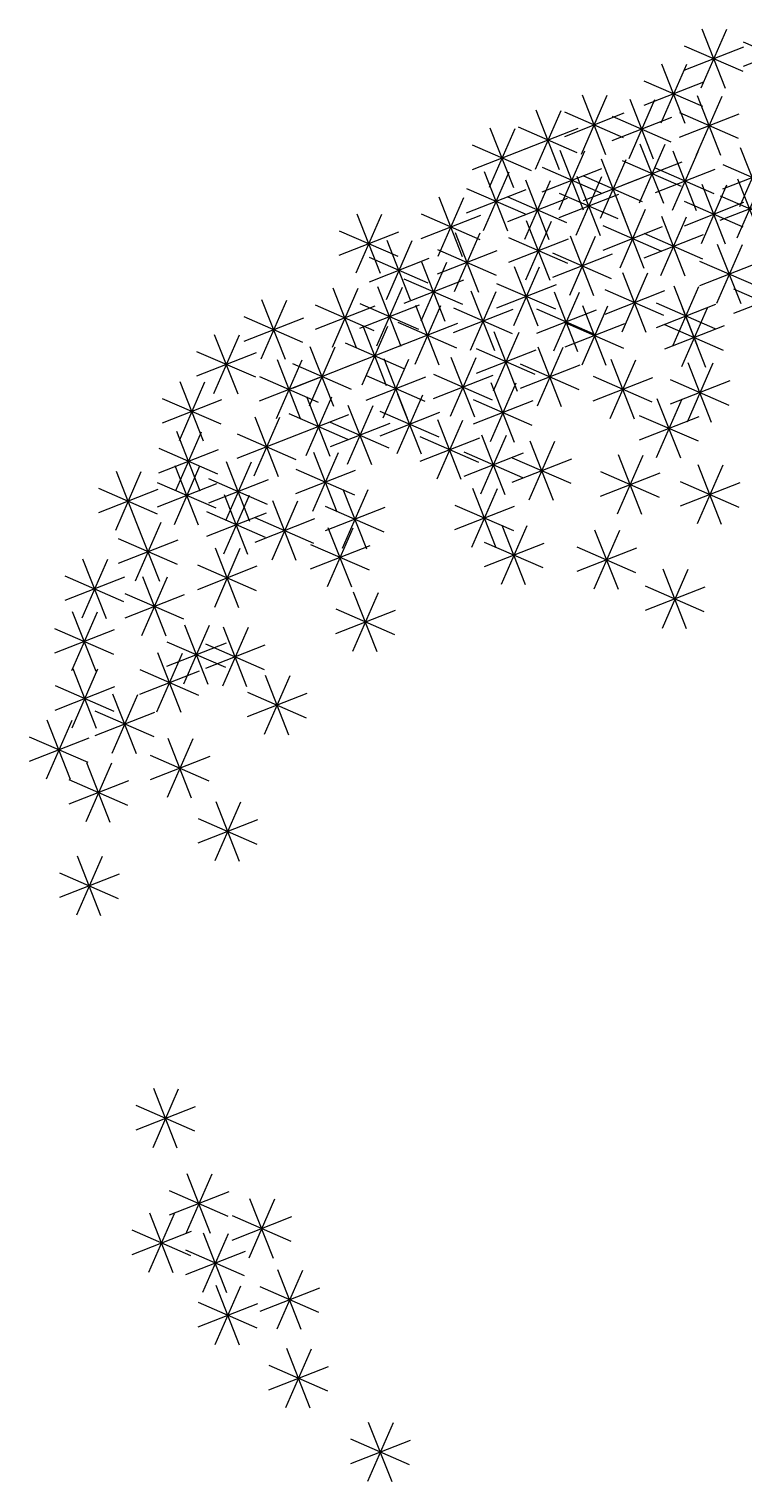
# Model space of a CAD drawing. Header units: millimetres. Extents: x 577 to 2337, y 236 to 943.
# Drawn here: x 823.141 to 823.611, y 690.727 to 691.682 of the extents above; entities that cross this region are included whole.
import ezdxf

# ---------------------------------------------------------------- set-up
doc = ezdxf.new("R2010")
doc.units = ezdxf.units.MM
doc.header["$LTSCALE"] = 0.01
doc.layers.add('06-Furn', color=4, linetype='Continuous')

# ---------------------------------------------------------------- blocks, each defined once
blk = doc.blocks.new('dj')
at = {"layer": '06-Furn', "color": 94}
for p, q in [((857.45687, 717.4943), (857.44002, 717.4557)), ((857.45613, 717.45543), (857.44077, 717.49461)), ((857.46804, 717.4827), (857.42886, 717.46733)), ((857.46773, 717.4666), (857.42916, 717.48344)), ((857.50695, 717.48532), (857.46777, 717.46995)), ((857.50665, 717.46922), (857.46808, 717.48606)), ((857.43049, 717.47131), (857.41363, 717.43271)), ((857.42975, 717.43244), (857.41438, 717.47162)), ((857.44166, 717.45971), (857.40248, 717.44434)), ((857.44135, 717.44361), (857.40278, 717.46045)), ((857.37825, 717.45082), (857.3614, 717.41223)), ((857.37751, 717.41195), (857.36215, 717.45113)), ((857.45379, 717.45031), (857.43694, 717.41172)), ((857.45305, 717.41144), (857.43769, 717.45062)), ((857.34784, 717.44089), (857.33099, 717.40229)), ((857.3471, 717.40202), (857.33174, 717.4412)), ((857.40949, 717.44801), (857.39264, 717.40941)), ((857.40875, 717.40913), (857.39339, 717.44831)), ((857.38942, 717.43922), (857.35024, 717.42386)), ((857.38911, 717.42312), (857.35054, 717.43996)), ((857.42066, 717.43641), (857.38148, 717.42104)), ((857.42035, 717.4203), (857.38178, 717.43714)), ((857.46496, 717.43871), (857.42578, 717.42335)), ((857.46465, 717.42261), (857.42609, 717.43945)), ((857.31769, 717.42906), (857.30084, 717.39047)), ((857.31695, 717.39019), (857.30158, 717.42937)), ((857.35901, 717.42929), (857.31983, 717.41392)), ((857.35871, 717.41319), (857.32014, 717.43003)), ((857.32886, 717.41746), (857.28968, 717.4021)), ((857.32855, 717.40136), (857.28998, 717.4182)), ((857.36349, 717.41438), (857.34664, 717.37578)), ((857.36275, 717.3755), (857.34739, 717.41468)), ((857.41626, 717.41875), (857.39941, 717.38015)), ((857.41553, 717.37987), (857.40016, 717.41905)), ((857.43791, 717.41395), (857.42106, 717.37535)), ((857.43718, 717.37508), (857.42181, 717.41426)), ((857.48221, 717.41626), (857.46536, 717.37766)), ((857.48148, 717.37738), (857.46611, 717.41656)), ((857.37466, 717.40277), (857.33548, 717.38741)), ((857.37436, 717.38667), (857.33579, 717.40351)), ((857.39066, 717.4087), (857.37381, 717.37011)), ((857.38992, 717.36983), (857.37456, 717.40901)), ((857.42743, 717.40714), (857.38825, 717.39178)), ((857.42713, 717.39104), (857.38856, 717.40788)), ((857.44908, 717.40235), (857.40991, 717.38698)), ((857.44878, 717.38625), (857.41021, 717.40309)), ((857.49338, 717.40466), (857.45421, 717.38929)), ((857.49308, 717.38855), (857.45451, 717.40539)), ((857.31377, 717.40055), (857.29692, 717.36196)), ((857.31303, 717.36168), (857.29767, 717.40086)), ((857.34094, 717.39488), (857.32409, 717.35628)), ((857.3402, 717.35601), (857.32484, 717.39519)), ((857.37471, 717.39748), (857.35786, 717.35888)), ((857.37398, 717.35861), (857.35861, 717.39779)), ((857.40183, 717.3971), (857.36265, 717.38174)), ((857.40153, 717.381), (857.36296, 717.39784)), ((857.48046, 717.39565), (857.46361, 717.35706)), ((857.47972, 717.35678), (857.46436, 717.39596)), ((857.28402, 717.38373), (857.26717, 717.34513)), ((857.28328, 717.34485), (857.26791, 717.38403)), ((857.32494, 717.38895), (857.28576, 717.37359)), ((857.32464, 717.37285), (857.28607, 717.38969)), ((857.35211, 717.38328), (857.31293, 717.36791)), ((857.35181, 717.36718), (857.31324, 717.38402)), ((857.38588, 717.38588), (857.3467, 717.37051)), ((857.38558, 717.36978), (857.34701, 717.38661)), ((857.45691, 717.3921), (857.44006, 717.3535)), ((857.45617, 717.35322), (857.44081, 717.3924)), ((857.49163, 717.38405), (857.45245, 717.36869)), ((857.49133, 717.36795), (857.45276, 717.38479)), ((857.40345, 717.3761), (857.3866, 717.3375)), ((857.40271, 717.33722), (857.38735, 717.3764)), ((857.46808, 717.38049), (857.4289, 717.36513)), ((857.46778, 717.36439), (857.42921, 717.38123)), ((857.23016, 717.37273), (857.21331, 717.33413)), ((857.22942, 717.33385), (857.21405, 717.37303)), ((857.29519, 717.37213), (857.25601, 717.35676)), ((857.29488, 717.35602), (857.25631, 717.37286)), ((857.34158, 717.36816), (857.32472, 717.32956)), ((857.34084, 717.32928), (857.32547, 717.36846)), ((857.41462, 717.3645), (857.37544, 717.34913)), ((857.41431, 717.34839), (857.37575, 717.36523)), ((857.43038, 717.37104), (857.41353, 717.33244)), ((857.42964, 717.33217), (857.41427, 717.37135)), ((857.24133, 717.36113), (857.20215, 717.34576)), ((857.24102, 717.34502), (857.20245, 717.36186)), ((857.24996, 717.3553), (857.23311, 717.3167)), ((857.24922, 717.31643), (857.23386, 717.35561)), ((857.29472, 717.36043), (857.27787, 717.32183)), ((857.29398, 717.32155), (857.27862, 717.36073)), ((857.35275, 717.35656), (857.31357, 717.34119)), ((857.35244, 717.34045), (857.31387, 717.35729)), ((857.37043, 717.35818), (857.35358, 717.31958)), ((857.3697, 717.31931), (857.35433, 717.35848)), ((857.44155, 717.35944), (857.40237, 717.34407)), ((857.44124, 717.34334), (857.40267, 717.36018)), ((857.30589, 717.34882), (857.26671, 717.33346)), ((857.30558, 717.33272), (857.26701, 717.34956)), ((857.3816, 717.34658), (857.34243, 717.33121)), ((857.3813, 717.33048), (857.34273, 717.34731)), ((857.46708, 717.35278), (857.45023, 717.31418)), ((857.46634, 717.31391), (857.45098, 717.35309)), ((857.26113, 717.3437), (857.22195, 717.32833)), ((857.26082, 717.3276), (857.22226, 717.34444)), ((857.27273, 717.34116), (857.25588, 717.30256)), ((857.272, 717.30228), (857.25663, 717.34146)), ((857.33368, 717.33808), (857.31683, 717.29949)), ((857.33294, 717.29921), (857.31757, 717.33839)), ((857.47825, 717.34118), (857.43907, 717.32581)), ((857.47794, 717.32508), (857.43937, 717.34192)), ((857.28391, 717.32956), (857.24473, 717.31419)), ((857.2836, 717.31345), (857.24503, 717.33029)), ((857.34485, 717.32648), (857.30567, 717.31112)), ((857.34454, 717.31038), (857.30597, 717.32722)), ((857.40484, 717.33405), (857.38799, 717.29545)), ((857.40411, 717.29518), (857.38874, 717.33436)), ((857.16689, 717.27738), (857.15152, 717.31656)), ((857.21448, 717.32399), (857.19763, 717.28539)), ((857.21374, 717.28511), (857.19838, 717.32429)), ((857.2437, 717.3248), (857.22685, 717.2862)), ((857.24297, 717.28593), (857.2276, 717.32511)), ((857.30521, 717.32195), (857.28836, 717.28335)), ((857.30448, 717.28308), (857.28911, 717.32226)), ((857.35991, 717.3214), (857.34306, 717.2828)), ((857.35918, 717.28253), (857.34381, 717.3217)), ((857.41601, 717.32245), (857.37683, 717.30708)), ((857.41571, 717.30635), (857.37714, 717.32319)), ((857.43849, 717.32524), (857.42164, 717.28665)), ((857.43776, 717.28637), (857.42239, 717.32555)), ((857.5005, 717.32293), (857.46132, 717.30757)), ((857.5002, 717.30683), (857.46163, 717.32367)), ((857.16762, 717.31626), (857.15077, 717.27766)), ((857.22565, 717.31239), (857.18647, 717.29702)), ((857.22535, 717.29628), (857.18678, 717.31312)), ((857.25487, 717.3132), (857.21569, 717.29783)), ((857.25457, 717.2971), (857.216, 717.31393)), ((857.26882, 717.31265), (857.25197, 717.27405)), ((857.26808, 717.27377), (857.25272, 717.31295)), ((857.31638, 717.31035), (857.2772, 717.29498)), ((857.31608, 717.29425), (857.27751, 717.31108)), ((857.37108, 717.3098), (857.33191, 717.29443)), ((857.37078, 717.2937), (857.33221, 717.31053)), ((857.37855, 717.31238), (857.3617, 717.27378)), ((857.37781, 717.27351), (857.36245, 717.31269)), ((857.44966, 717.31364), (857.41048, 717.29828)), ((857.44936, 717.29754), (857.41079, 717.31438)), ((857.44404, 717.31109), (857.42719, 717.2725)), ((857.44331, 717.27222), (857.42794, 717.3114)), ((857.17879, 717.30466), (857.13961, 717.28929)), ((857.17849, 717.28855), (857.13992, 717.30539)), ((857.23411, 717.29903), (857.21726, 717.26044)), ((857.23338, 717.26016), (857.21801, 717.29934)), ((857.27999, 717.30104), (857.24081, 717.28568)), ((857.27968, 717.28494), (857.24112, 717.30178)), ((857.38972, 717.30078), (857.35054, 717.28541)), ((857.38941, 717.28468), (857.35085, 717.30152)), ((857.45521, 717.29949), (857.41603, 717.28413)), ((857.45491, 717.28339), (857.41634, 717.30023)), ((857.13654, 717.29342), (857.11969, 717.25482)), ((857.1358, 717.25454), (857.12044, 717.29372)), ((857.24498, 717.27133), (857.20641, 717.28817)), ((857.32029, 717.29521), (857.30344, 717.25661)), ((857.31956, 717.25634), (857.30419, 717.29552)), ((857.14771, 717.28182), (857.10853, 717.26645)), ((857.1474, 717.26571), (857.10883, 717.28255)), ((857.19941, 717.28542), (857.18256, 717.24682)), ((857.19867, 717.24655), (857.18331, 717.28573)), ((857.24528, 717.28743), (857.20611, 717.27207)), ((857.29207, 717.27846), (857.27522, 717.23987)), ((857.29134, 717.23959), (857.27597, 717.27877)), ((857.33147, 717.28361), (857.29229, 717.26824)), ((857.33116, 717.26751), (857.29259, 717.28435)), ((857.34915, 717.28523), (857.3323, 717.24664)), ((857.34842, 717.24636), (857.33305, 717.28554)), ((857.17779, 717.27694), (857.16094, 717.23835)), ((857.17705, 717.23807), (857.16169, 717.27725)), ((857.21058, 717.27382), (857.1714, 717.25845)), ((857.21028, 717.25772), (857.17171, 717.27456)), ((857.24784, 717.27744), (857.23098, 717.23884)), ((857.2471, 717.23857), (857.23173, 717.27775)), ((857.36032, 717.27363), (857.32115, 717.25827)), ((857.36002, 717.25753), (857.32145, 717.27437)), ((857.39701, 717.27703), (857.38016, 717.23843)), ((857.39627, 717.23816), (857.38091, 717.27733)), ((857.44773, 717.27492), (857.43088, 717.23632)), ((857.44699, 717.23604), (857.43163, 717.27522)), ((857.11386, 717.26252), (857.09701, 717.22392)), ((857.11313, 717.22365), (857.09776, 717.26282)), ((857.18896, 717.26534), (857.14978, 717.24998)), ((857.18866, 717.24924), (857.15009, 717.26608)), ((857.25901, 717.26584), (857.21983, 717.25047)), ((857.2587, 717.24974), (857.22013, 717.26657)), ((857.30324, 717.26686), (857.26406, 717.2515)), ((857.30294, 717.25076), (857.26437, 717.2676)), ((857.31831, 717.26178), (857.30146, 717.22318)), ((857.31757, 717.22291), (857.30221, 717.26208)), ((857.40818, 717.26543), (857.369, 717.25006)), ((857.40788, 717.24933), (857.36931, 717.26616)), ((857.4589, 717.26331), (857.41972, 717.24795)), ((857.45859, 717.24721), (857.42003, 717.26405)), ((857.12503, 717.25092), (857.08586, 717.23555)), ((857.12473, 717.23482), (857.08616, 717.25165)), ((857.19718, 717.2526), (857.18033, 717.21401)), ((857.19645, 717.21373), (857.18108, 717.25291)), ((857.257, 717.25406), (857.24015, 717.21546)), ((857.25627, 717.21519), (857.2409, 717.25437)), ((857.32948, 717.25018), (857.2903, 717.23481)), ((857.32917, 717.23408), (857.29061, 717.25091)), ((857.42744, 717.25134), (857.41059, 717.21274)), ((857.4267, 717.21247), (857.41133, 717.25164)), ((857.20835, 717.241), (857.16917, 717.22564)), ((857.20805, 717.2249), (857.16948, 717.24174)), ((857.22435, 717.24693), (857.2075, 717.20834)), ((857.22362, 717.20806), (857.20825, 717.24724)), ((857.26817, 717.24246), (857.229, 717.22709)), ((857.26787, 717.22636), (857.2293, 717.2432)), ((857.4383, 717.22364), (857.39973, 717.24047)), ((857.16305, 717.23922), (857.1462, 717.20062)), ((857.16231, 717.20034), (857.14695, 717.23952)), ((857.23552, 717.23533), (857.19634, 717.21997)), ((857.23522, 717.21923), (857.19665, 717.23607)), ((857.28324, 717.23738), (857.26639, 717.19878)), ((857.28251, 717.1985), (857.26714, 717.23768)), ((857.43861, 717.23974), (857.39943, 717.22437)), ((857.11164, 717.2297), (857.09479, 717.1911)), ((857.1109, 717.19083), (857.09554, 717.23001)), ((857.17422, 717.22762), (857.13504, 717.21225)), ((857.17391, 717.21151), (857.13534, 717.22835)), ((857.29441, 717.22578), (857.25523, 717.21041)), ((857.29411, 717.20967), (857.25554, 717.22651)), ((857.3121, 717.2274), (857.29525, 717.1888)), ((857.31136, 717.18853), (857.296, 717.2277)), ((857.34382, 717.22351), (857.32697, 717.18492)), ((857.34308, 717.18464), (857.32772, 717.22382)), ((857.12281, 717.2181), (857.08363, 717.20273)), ((857.1225, 717.202), (857.08393, 717.21884)), ((857.20168, 717.21604), (857.18483, 717.17744)), ((857.20094, 717.17716), (857.18558, 717.21634)), ((857.32327, 717.2158), (857.28409, 717.20043)), ((857.32297, 717.1997), (857.2844, 717.21653)), ((857.35499, 717.21191), (857.31581, 717.19655)), ((857.35469, 717.19581), (857.31612, 717.21265)), ((857.4019, 717.21435), (857.38505, 717.17575)), ((857.40116, 717.17547), (857.3858, 717.21465)), ((857.07202, 717.20351), (857.05517, 717.16492)), ((857.07128, 717.16464), (857.05592, 717.20382)), ((857.11058, 717.20728), (857.09373, 717.16868)), ((857.10985, 717.16841), (857.09448, 717.20759)), ((857.14436, 717.20988), (857.12751, 717.17128)), ((857.14362, 717.17101), (857.12825, 717.21018)), ((857.21285, 717.20443), (857.17367, 717.18907)), ((857.21254, 717.18833), (857.17398, 717.20517)), ((857.41307, 717.20275), (857.37389, 717.18738)), ((857.41277, 717.18665), (857.3742, 717.20348)), ((857.45431, 717.20793), (857.43746, 717.16933)), ((857.45357, 717.16905), (857.43821, 717.20823)), ((857.08288, 717.17581), (857.04432, 717.19265)), ((857.12175, 717.19568), (857.08258, 717.18031)), ((857.12145, 717.17958), (857.08288, 717.19642)), ((857.15553, 717.19828), (857.11635, 717.18291)), ((857.15522, 717.18218), (857.11665, 717.19901)), ((857.30613, 717.1924), (857.28928, 717.15381)), ((857.3054, 717.15353), (857.29003, 717.19271)), ((857.46548, 717.19633), (857.4263, 717.18096)), ((857.46517, 717.18023), (857.4266, 717.19706)), ((857.08319, 717.19191), (857.04401, 717.17655)), ((857.14306, 717.18808), (857.12621, 717.14948)), ((857.14233, 717.1492), (857.12696, 717.18838)), ((857.17478, 717.18419), (857.15793, 717.14559)), ((857.17405, 717.14532), (857.15868, 717.18449)), ((857.22107, 717.1917), (857.20422, 717.1531)), ((857.22034, 717.15282), (857.20497, 717.192)), ((857.15423, 717.17647), (857.11505, 717.16111)), ((857.15393, 717.16037), (857.11536, 717.17721)), ((857.18565, 717.15649), (857.14708, 717.17332)), ((857.23224, 717.1801), (857.19306, 717.16473)), ((857.23194, 717.16399), (857.19337, 717.18083)), ((857.3173, 717.1808), (857.27812, 717.16544)), ((857.317, 717.1647), (857.27843, 717.18154)), ((857.08505, 717.17029), (857.0682, 717.13169)), ((857.08431, 717.13142), (857.06895, 717.1706)), ((857.18595, 717.17259), (857.14677, 717.15722)), ((857.21124, 717.16655), (857.19439, 717.12795)), ((857.21051, 717.12767), (857.19514, 717.16685)), ((857.32552, 717.16807), (857.30867, 717.12947)), ((857.32479, 717.12919), (857.30942, 717.16837)), ((857.38647, 717.16499), (857.36962, 717.1264)), ((857.38573, 717.12612), (857.37036, 717.1653)), ((857.09622, 717.15869), (857.05704, 717.14332)), ((857.09591, 717.14259), (857.05735, 717.15943)), ((857.22241, 717.15494), (857.18323, 717.13958)), ((857.22211, 717.13884), (857.18354, 717.15568)), ((857.33669, 717.15646), (857.29752, 717.1411)), ((857.33639, 717.14036), (857.29782, 717.1572)), ((857.39733, 717.13729), (857.35876, 717.15413)), ((857.04998, 717.14589), (857.03313, 717.10729)), ((857.04925, 717.10702), (857.03388, 717.14619)), ((857.13709, 717.15308), (857.12024, 717.11448)), ((857.13636, 717.11421), (857.12099, 717.15339)), ((857.39764, 717.15339), (857.35846, 717.13803)), ((857.06085, 717.11819), (857.02228, 717.13502)), ((857.14826, 717.14148), (857.10909, 717.12611)), ((857.14796, 717.12538), (857.10939, 717.14222)), ((857.43134, 717.13929), (857.41449, 717.10069)), ((857.4306, 717.10042), (857.41524, 717.1396)), ((857.06115, 717.13429), (857.02197, 717.11892)), ((857.0893, 717.13434), (857.07245, 717.09574)), ((857.08857, 717.09546), (857.0732, 717.13464)), ((857.44251, 717.12769), (857.40333, 717.11232)), ((857.4422, 717.11159), (857.40364, 717.12842)), ((857.10047, 717.12274), (857.0613, 717.10737)), ((857.10017, 717.10663), (857.0616, 717.12347)), ((857.22789, 717.12409), (857.21104, 717.0855)), ((857.22716, 717.08522), (857.21179, 717.1244)), ((857.0432, 717.11129), (857.02635, 717.07269)), ((857.04247, 717.07241), (857.0271, 717.11159)), ((857.23906, 717.11249), (857.19988, 717.09713)), ((857.23876, 717.09639), (857.20019, 717.11323)), ((857.05437, 717.09969), (857.0152, 717.08432)), ((857.05407, 717.08358), (857.0155, 717.10042)), ((857.11687, 717.10256), (857.10002, 717.06396)), ((857.11613, 717.06368), (857.10077, 717.10286)), ((857.14235, 717.10119), (857.1255, 717.06259)), ((857.14161, 717.06232), (857.12625, 717.1015)), ((857.12804, 717.09095), (857.08886, 717.07559)), ((857.12773, 717.07485), (857.08916, 717.09169)), ((857.15352, 717.08959), (857.11434, 717.07422)), ((857.15321, 717.07349), (857.11464, 717.09033)), ((857.09911, 717.08423), (857.08226, 717.04563)), ((857.09837, 717.04536), (857.08301, 717.08454)), ((857.04348, 717.07377), (857.02663, 717.03517)), ((857.04274, 717.0349), (857.02737, 717.07408)), ((857.11028, 717.07263), (857.0711, 717.05726)), ((857.10997, 717.05653), (857.07141, 717.07337)), ((857.16991, 717.06941), (857.15306, 717.03081)), ((857.16918, 717.03054), (857.15381, 717.06971)), ((857.05465, 717.06217), (857.01547, 717.0468)), ((857.05434, 717.04607), (857.01577, 717.0629)), ((857.18078, 717.04171), (857.14221, 717.05854)), ((857.06971, 717.05709), (857.05286, 717.01849)), ((857.06898, 717.01821), (857.05361, 717.05739)), ((857.18108, 717.05781), (857.1419, 717.04244)), ((857.02647, 717.04013), (857.00962, 717.00153)), ((857.02574, 717.00125), (857.01037, 717.04043)), ((857.08088, 717.04548), (857.0417, 717.03012)), ((857.08058, 717.02938), (857.04201, 717.04622)), ((857.03764, 717.02853), (856.99847, 717.01316)), ((857.03734, 717.01242), (856.99877, 717.02926)), ((857.10605, 717.02804), (857.0892, 716.98944)), ((857.10532, 716.98916), (857.08995, 717.02834)), ((857.05259, 717.01204), (857.03574, 716.97344)), ((857.05185, 716.97316), (857.03649, 717.01234)), ((857.11722, 717.01643), (857.07804, 717.00107)), ((857.11692, 717.00033), (857.07835, 717.01717)), ((857.06346, 716.98433), (857.02489, 717.00117)), ((857.06376, 717.00044), (857.02458, 716.98507)), ((857.13748, 716.98641), (857.12063, 716.94781)), ((857.13674, 716.94754), (857.12137, 716.98672)), ((857.14865, 716.97481), (857.10947, 716.95944)), ((857.14834, 716.95871), (857.10977, 716.97555)), ((857.04645, 716.95071), (857.0296, 716.91211)), ((857.04571, 716.91183), (857.03035, 716.95101)), ((857.05762, 716.93911), (857.01844, 716.92374)), ((857.05731, 716.923), (857.01874, 716.93984)), ((857.09655, 716.79786), (857.0797, 716.75926)), ((857.09581, 716.75899), (857.08045, 716.79816)), ((857.10772, 716.78626), (857.06854, 716.77089)), ((857.10742, 716.77016), (857.06885, 716.78699)), ((857.11851, 716.74187), (857.10166, 716.70328)), ((857.11777, 716.703), (857.10241, 716.74218)), ((857.12968, 716.73027), (857.0905, 716.71491)), ((857.12937, 716.71417), (857.0908, 716.73101)), ((857.15976, 716.7254), (857.14291, 716.6868)), ((857.15903, 716.68653), (857.14366, 716.7257)), ((857.0939, 716.7159), (857.07705, 716.6773)), ((857.09317, 716.67702), (857.0778, 716.7162)), ((857.17093, 716.7138), (857.13175, 716.69843)), ((857.17063, 716.6977), (857.13206, 716.71453)), ((857.10507, 716.7043), (857.0659, 716.68893)), ((857.10477, 716.68819), (857.0662, 716.70503)), ((857.12924, 716.70278), (857.11239, 716.66419)), ((857.12851, 716.66391), (857.11314, 716.70309)), ((857.14042, 716.69118), (857.10124, 716.67582)), ((857.14011, 716.67508), (857.10154, 716.69192)), ((857.1781, 716.67864), (857.16125, 716.64004)), ((857.17736, 716.63977), (857.162, 716.67895)), ((857.13748, 716.66839), (857.12063, 716.62979)), ((857.13675, 716.62952), (857.12138, 716.6687)), ((857.18927, 716.66704), (857.15009, 716.65167)), ((857.18897, 716.65094), (857.1504, 716.66778)), ((857.14835, 716.64069), (857.10978, 716.65752)), ((857.14865, 716.65679), (857.10947, 716.64142)), ((857.18392, 716.62698), (857.16707, 716.58838)), ((857.18319, 716.5881), (857.16782, 716.62728)), ((857.19509, 716.61537), (857.15591, 716.60001)), ((857.19479, 716.59927), (857.15622, 716.61611)), ((857.23772, 716.57851), (857.22087, 716.53991)), ((857.23699, 716.53964), (857.22162, 716.57881)), ((857.24889, 716.56691), (857.20971, 716.55154)), ((857.24859, 716.55081), (857.21002, 716.56764))]:
    blk.add_line(p, q, dxfattribs=at)

msp = doc.modelspace()

# ---------------------------------------------------------------- block references
at = {"layer": '06-Furn'}
msp.add_blockref('dj', (-33.85723, -25.81282), dxfattribs=at)

doc.saveas('drawing.dxf')
